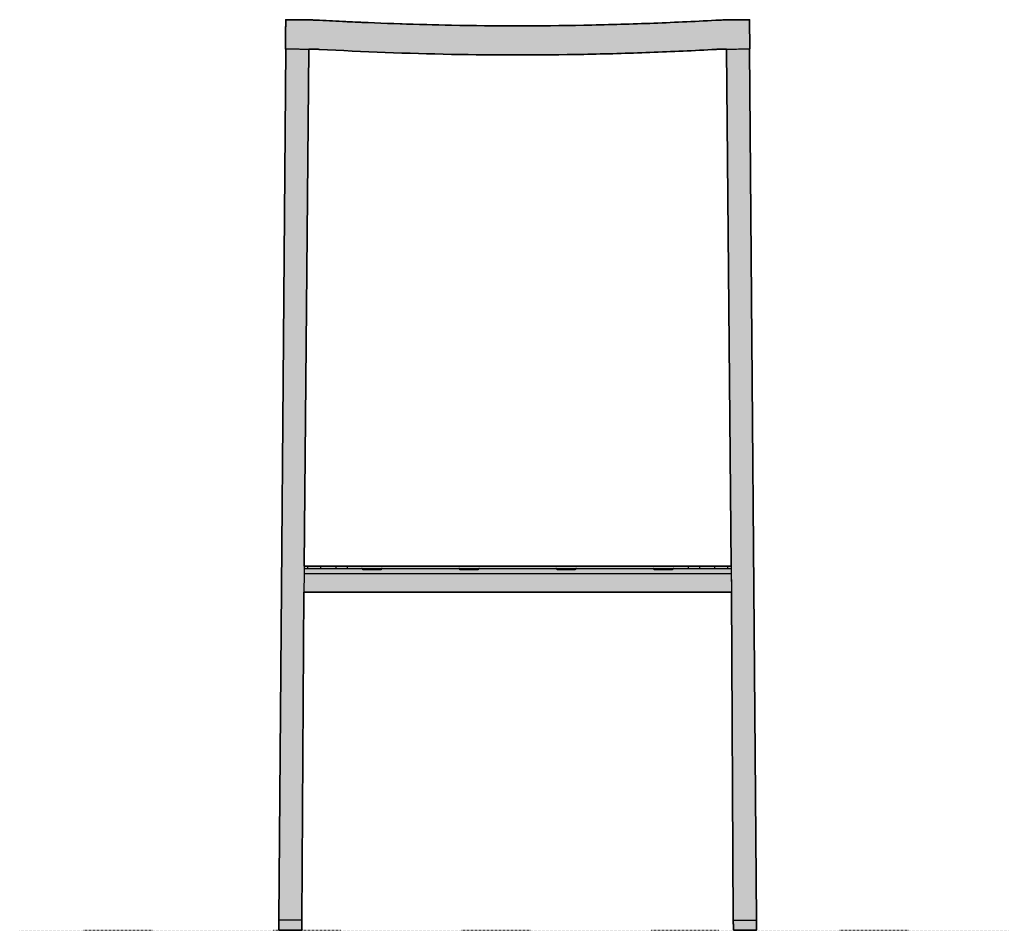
# Model space of a CAD drawing. Header units: millimetres. Extents: x 0 to 1859, y -873 to 750.
# Drawn here: x 1045 to 1859, y 0 to 750 of the extents above; entities that cross this region are included whole.
import ezdxf

# ---------------------------------------------------------------- set-up
doc = ezdxf.new("R2010")
doc.units = ezdxf.units.MM
doc.linetypes.add('Dots', pattern=[1, 0, -1])
doc.layers.add('Blocks', color=7, linetype='Continuous')
doc.layers.add('Blocks$Fill', color=7, linetype='Continuous', true_color=0xffffff)
for name, color, linetype, lineweight, true_color in [('Blocks$Inner', 7, 'Continuous', 25, 0x007f00), ('Blocks$Outline', 7, 'Continuous', 35, 0xff3f3f), ('Groud', 7, 'Dots', 25, 0x243775)]:
    doc.layers.add(name, color=color, linetype=linetype, lineweight=lineweight, true_color=true_color)

# ---------------------------------------------------------------- blocks, each defined once
blk = doc.blocks.new('Balcony Barstool Side')
at = {"layer": 'Blocks$Fill'}
h = blk.add_hatch(color=256, dxfattribs=at)
h.paths.add_polyline_path([(213.43, 8.41), (213.32, 1.76), (213.29, 0.16), (232.29, 0), (232.43, 8.24), (232.43, 8.24), (232.43, 8.24), (232.43, 8.24), (232.43, 8.24), (232.43, 8.24), (232.43, 8.24), (232.43, 8.24), (232.43, 8.24), (232.43, 8.24), (232.43, 8.24), (232.43, 8.24), (232.43, 8.24), (232.43, 8.24), (232.43, 8.24), (232.43, 8.24), (232.43, 8.24), (232.43, 8.24), (232.43, 8.24), (232.43, 8.24), (232.43, 8.24), (232.43, 8.24), (232.43, 8.24), (232.43, 8.24), (232.43, 8.24), (232.43, 8.24), (232.43, 8.24), (232.43, 8.24), (232.43, 8.24), (232.43, 8.24), (232.43, 8.24), (232.43, 8.24), (232.43, 8.24), (232.43, 8.24), (232.43, 8.24), (232.43, 8.24), (232.43, 8.24), (232.43, 8.24), (232.43, 8.24), (232.43, 8.24), (232.43, 8.24), (233.96, 278.5), (586.08, 278.5), (587.61, 8.24), (587.61, 8.24), (587.61, 8.24), (587.61, 8.24), (587.61, 8.24), (587.61, 8.24), (587.61, 8.24), (587.61, 8.24), (587.61, 8.24), (587.61, 8.24), (587.61, 8.24), (587.61, 8.24), (587.61, 8.24), (587.61, 8.24), (587.61, 8.24), (587.61, 8.24), (587.61, 8.24), (587.61, 8.24), (587.61, 8.24), (587.61, 8.24), (587.61, 8.24), (587.61, 8.24), (587.61, 8.24), (587.61, 8.24), (587.61, 8.24), (587.61, 8.24), (587.61, 8.24), (587.61, 8.24), (587.61, 8.24), (587.61, 8.24), (587.61, 8.24), (587.61, 8.24), (587.61, 8.24), (587.61, 8.24), (587.61, 8.24), (587.61, 8.24), (587.61, 8.24), (587.61, 8.24), (587.61, 8.24), (587.61, 8.24), (587.61, 8.24), (587.63, 7.07), (587.75, 0), (606.75, 0.16), (606.61, 8.41), (601.05, 726.02), (601.21, 726.02), (601.21, 726.11), (601.21, 726.11), (601.21, 726.13), (601.1, 738.41), (601.1, 739.22), (601.08, 740.65), (601, 750.01), (601, 750.01), (593.67, 749.95), (579, 749.82), (577.06, 749.79), (573.19, 749.63), (518.81, 747.06), (464.41, 745.52), (410.02, 745.01), (355.62, 745.52), (271.01, 748.36), (268.48, 748.49), (246.84, 749.63), (244.9, 749.73), (241.03, 749.82), (233.69, 749.88), (219.03, 750.01), (219.03, 750.01), (218.93, 739.22), (218.93, 738.41), (218.92, 737.61), (218.82, 726.11), (218.82, 726.02), (219, 726.02)], flags=0)
h.paths.add_polyline_path([(585.89, 300), (234.16, 300), (237.99, 725.85), (238, 725.85), (240.84, 725.83), (242.76, 725.8), (246.59, 725.64), (301.06, 723.07), (355.53, 721.53), (410.02, 721.02), (464.5, 721.53), (518.98, 723.07), (573.44, 725.64), (575.36, 725.73), (579.19, 725.83), (582.05, 725.85), (582.05, 725.85)], flags=0)
at = {"layer": 'Blocks$Inner'}
for points in [[(233.69, 749.88), (226.36, 749.95), (219.03, 750.01)], [(601, 750.01), (593.67, 749.95), (586.34, 749.88), (579, 749.82)], [(213.43, 8.41), (219, 726.02)], [(218.82, 726.11), (218.82, 726.02), (219, 726.02)], [(237.99, 725.85), (234.16, 300.01), (234.1, 293.75), (234.1, 293.62), (233.96, 278.62), (232.43, 8.24)], [(582.05, 725.85), (585.89, 300), (586.08, 278.62), (587.61, 8.24)], [(601.05, 726.02), (601.21, 726.02), (601.21, 726.11), (601.21, 726.13), (601.21, 726.11)], [(606.61, 8.41), (601.05, 726.02)], [(234.11, 298), (234.16, 298), (237.09, 298)], [(582.95, 298), (585.91, 298)], [(233.93, 278.5), (407.02, 278.5), (413.02, 278.5), (586.08, 278.5)]]:
    blk.add_lwpolyline(points, dxfattribs=at)
for points, knots in [([(219.03, 750.01), (219.03, 750.01), (219.03, 749.98), (219.03, 749.86), (219.03, 749.77), (219.02, 749.53), (219.02, 749.38), (219.02, 749.03), (219.02, 748.82), (219.01, 748.35), (219.01, 748.1), (219.01, 747.53), (219, 747.22), (219, 746.56), (219, 746.21), (218.99, 745.46), (218.99, 745.07), (218.98, 744.26), (218.97, 743.83), (218.97, 742.96), (218.96, 742.51), (218.96, 741.59), (218.95, 741.12), (218.94, 740.18), (218.94, 739.7), (218.93, 738.91), (218.93, 738.68), (218.93, 738.15), (218.92, 737.88), (218.92, 737.35), (218.92, 737.08), (218.91, 736.55), (218.91, 736.28), (218.9, 735.74), (218.9, 735.48), (218.9, 734.94), (218.9, 734.68), (218.89, 734.14), (218.89, 733.88), (218.88, 733.34), (218.88, 733.08), (218.88, 732.54), (218.87, 732.27), (218.87, 731.74), (218.87, 731.47), (218.86, 730.94), (218.86, 730.67), (218.86, 730.14), (218.85, 729.87), (218.85, 729.47), (218.85, 729.33), (218.85, 729.05), (218.84, 728.91), (218.84, 728.63), (218.84, 728.5), (218.84, 728.22), (218.84, 728.08), (218.84, 727.8), (218.83, 727.66), (218.83, 727.39), (218.83, 727.25), (218.83, 726.97), (218.83, 726.83), (218.82, 726.56), (218.82, 726.42), (218.82, 726.22), (218.82, 726.17), (218.82, 726.11)], [-415.892272, -415.892272, -415.892272, -415.892272, -414.617116, -414.617116, -413.34196, -413.34196, -412.066805, -412.066805, -410.791649, -410.791649, -409.516493, -409.516493, -408.241338, -408.241338, -406.966182, -406.966182, -405.691026, -405.691026, -404.41587, -404.41587, -403.140715, -403.140715, -401.865559, -401.865559, -400.590403, -400.590403, -399.77715, -399.77715, -398.963896, -398.963896, -398.150643, -398.150643, -397.33739, -397.33739, -396.524136, -396.524136, -395.710883, -395.710883, -394.897629, -394.897629, -394.084376, -394.084376, -393.271123, -393.271123, -392.457869, -392.457869, -391.644616, -391.644616, -390.831362, -390.831362, -390.409076, -390.409076, -389.98679, -389.98679, -389.564504, -389.564504, -389.142218, -389.142218, -388.719932, -388.719932, -388.297646, -388.297646, -387.87536, -387.87536, -387.453074, -387.453074, -387.284125, -387.284125, -387.284125, -387.284125]), ([(601.21, 726.11), (601.21, 726.17), (601.21, 726.22), (601.21, 726.42), (601.21, 726.56), (601.2, 726.83), (601.2, 726.97), (601.2, 727.25), (601.2, 727.39), (601.2, 727.66), (601.2, 727.8), (601.19, 728.08), (601.19, 728.22), (601.19, 728.5), (601.19, 728.63), (601.19, 728.91), (601.19, 729.05), (601.18, 729.33), (601.18, 729.47), (601.18, 729.87), (601.18, 730.14), (601.17, 730.67), (601.17, 730.94), (601.16, 731.47), (601.16, 731.74), (601.16, 732.27), (601.16, 732.54), (601.15, 733.08), (601.15, 733.34), (601.14, 733.88), (601.14, 734.14), (601.14, 734.68), (601.13, 734.94), (601.13, 735.48), (601.13, 735.74), (601.12, 736.28), (601.12, 736.55), (601.12, 737.08), (601.11, 737.35), (601.11, 737.88), (601.11, 738.15), (601.1, 738.68), (601.1, 738.91), (601.09, 739.7), (601.09, 740.18), (601.08, 741.12), (601.08, 741.59), (601.07, 742.51), (601.06, 742.96), (601.06, 743.83), (601.05, 744.26), (601.05, 745.07), (601.04, 745.46), (601.04, 746.21), (601.03, 746.56), (601.03, 747.22), (601.02, 747.53), (601.02, 748.1), (601.02, 748.35), (601.01, 748.82), (601.01, 749.03), (601.01, 749.38), (601.01, 749.53), (601, 749.77), (601, 749.86), (601, 749.98), (601, 750.01), (601, 750.01)], [0.826977, 0.826977, 0.826977, 0.826977, 0.995926, 0.995926, 1.418212, 1.418212, 1.840498, 1.840498, 2.262784, 2.262784, 2.68507, 2.68507, 3.107356, 3.107356, 3.529642, 3.529642, 3.951928, 3.951928, 4.374215, 4.374215, 5.187468, 5.187468, 6.000721, 6.000721, 6.813975, 6.813975, 7.627228, 7.627228, 8.440481, 8.440481, 9.253735, 9.253735, 10.066988, 10.066988, 10.880242, 10.880242, 11.693495, 11.693495, 12.506748, 12.506748, 13.320002, 13.320002, 14.133255, 14.133255, 15.408411, 15.408411, 16.683567, 16.683567, 17.958722, 17.958722, 19.233878, 19.233878, 20.509034, 20.509034, 21.78419, 21.78419, 23.059345, 23.059345, 24.334501, 24.334501, 25.609657, 25.609657, 26.884813, 26.884813, 28.159968, 28.159968, 29.435124, 29.435124, 29.435124, 29.435124]), ([(219, 726.02), (221.38, 726), (223.77, 725.98), (226.16, 725.96), (227.36, 725.95), (228.57, 725.94), (229.77, 725.93)], [-385.284125, -385.284125, -385.284125, -385.284125, -378.12088, -378.12088, -378.12088, -374.512771, -374.512771, -374.512771, -374.512771]), ([(240.84, 725.83), (241.48, 725.82), (242.12, 725.81), (242.76, 725.8), (243.4, 725.78), (244.03, 725.76), (244.67, 725.73)], [-363.442037, -363.442037, -363.442037, -363.442037, -361.518668, -361.518668, -361.518668, -359.595299, -359.595299, -359.595299, -359.595299]), ([(246.59, 725.64), (282.9, 723.59), (319.21, 722.22), (355.53, 721.53), (391.85, 720.85), (428.18, 720.85), (464.5, 721.53), (482.66, 721.87), (500.82, 722.39), (518.98, 723.07)], [-357.67193, -357.67193, -357.67193, -357.67193, -248.651346, -248.651346, -248.651346, -139.630762, -139.630762, -139.630762, -85.12047, -85.12047, -85.12047, -85.12047]), ([(573.44, 725.64), (574.09, 725.68), (574.72, 725.71), (575.36, 725.73), (576, 725.76), (576.63, 725.78), (577.27, 725.8)], [-30.610178, -30.610178, -30.610178, -30.610178, -28.686809, -28.686809, -28.686809, -26.76344, -26.76344, -26.76344, -26.76344]), ([(582.05, 725.85), (583.54, 725.87), (585.04, 725.88), (588.98, 725.91), (591.42, 725.93), (596.26, 725.98), (598.65, 726), (601.05, 726.02)], [-21.986101, -21.986101, -21.986101, -21.986101, -17.504587, -17.504587, -10.169094, -10.169094, -3, -3, -3, -3]), ([(213.43, 8.41), (213.41, 7.4), (213.39, 5.97), (213.36, 4.38), (213.35, 3.74), (213.33, 2.58), (213.32, 2.12), (213.32, 1.76)], [38.410301, 38.410301, 38.410301, 38.410301, 41.646453, 41.646453, 43.487143, 43.487143, 45.514416, 45.514416, 45.514416, 45.514416])]:
    blk.add_open_spline(points, degree=3, knots=knots, dxfattribs=at)
for points, degree in [([(241.03, 749.82), (238.55, 749.84), (236.14, 749.86), (233.69, 749.88)], 3), ([(242.97, 749.79), (242.32, 749.8), (241.68, 749.82), (241.03, 749.82)], 3), ([(244.9, 749.73), (244.26, 749.75), (243.61, 749.77), (242.97, 749.79)], 3), ([(246.84, 749.63), (246.2, 749.67), (245.55, 749.7), (244.9, 749.73)], 3), ([(355.62, 745.52), (319.35, 746.21), (283.09, 747.58), (246.84, 749.63)], 3), ([(573.19, 749.63), (554.83, 748.59), (536.94, 747.75), (518.81, 747.06)], 3), ([(575.13, 749.73), (574.49, 749.7), (573.84, 749.67), (573.19, 749.63)], 3), ([(577.06, 749.79), (576.42, 749.77), (575.77, 749.75), (575.13, 749.73)], 3), ([(579, 749.82), (578.36, 749.82), (577.71, 749.8), (577.06, 749.79)], 3), ([(270.98, 748.36), (270.15, 748.4), (269.32, 748.45), (268.48, 748.49)], 3), ([(271.01, 748.36), (271, 748.36), (270.99, 748.36), (270.98, 748.36)], 3), ([(464.41, 745.52), (428.15, 744.84), (391.88, 744.84), (355.62, 745.52)], 3), ([(518.81, 747.06), (500.68, 746.38), (482.55, 745.87), (464.41, 745.52)], 3), ([(229.77, 725.93), (231.01, 725.91), (232.26, 725.9), (233.5, 725.89)], 3), ([(233.5, 725.89), (235, 725.88), (236.5, 725.87), (238, 725.85)], 3), ([(238, 725.85), (238.94, 725.85), (239.89, 725.84), (240.84, 725.83)], 3), ([(244.67, 725.73), (245.31, 725.71), (245.95, 725.68), (246.59, 725.64)], 3), ([(518.98, 723.07), (537.13, 723.76), (555.28, 724.61), (573.44, 725.64)], 3), ([(577.27, 725.8), (577.91, 725.81), (578.55, 725.82), (579.19, 725.83)], 3), ([(579.19, 725.83), (580.14, 725.84), (581.09, 725.84), (582.05, 725.85)], 3), ([(234.1, 293.75), (410.02, 293.75), (585.94, 293.75)], 2), ([(237.09, 300), (235.63, 300), (234.16, 300)], 2), ([(237.09, 300), (237.09, 299), (237.09, 298)], 2), ([(247.76, 300), (247.76, 299), (247.76, 298)], 2), ([(260.28, 300), (254.02, 300), (247.76, 300)], 2), ([(247.76, 298), (254.02, 298), (260.28, 298)], 2), ([(260.28, 300), (260.28, 299), (260.28, 298)], 2), ([(269.52, 300), (269.52, 299), (269.52, 298)], 2), ([(550.52, 300), (410.02, 300), (269.52, 300)], 2), ([(269.52, 298), (410.02, 298), (550.52, 298)], 2), ([(550.52, 300), (550.52, 299), (550.52, 298)], 2), ([(559.76, 300), (559.76, 299), (559.76, 298)], 2), ([(572.28, 300), (566.02, 300), (559.76, 300)], 2), ([(559.76, 298), (566.02, 298), (572.28, 298)], 2), ([(572.28, 300), (572.28, 299), (572.28, 298)], 2), ([(582.95, 300), (582.95, 299), (582.95, 298)], 2), ([(585.89, 300), (584.42, 300), (582.95, 300)], 2), ([(585.94, 293.75), (586, 288.71), (586.06, 283.66), (586.1, 278.62)], 3), ([(586.1, 278.62), (410.03, 278.62), (233.96, 278.62)], 2), ([(232.43, 8.24), (222.93, 8.33), (213.43, 8.41)], 2), ([(232.32, 1.6), (232.41, 7.24), (232.43, 8.24)], 2), ([(587.61, 8.24), (597.11, 8.33), (606.61, 8.41)], 2), ([(587.75, 0), (587.66, 5.8), (587.63, 7.24), (587.61, 8.24)], 3), ([(606.61, 8.41), (606.63, 7.4), (606.75, 0.16)], 2), ([(213.32, 1.76), (213.29, 0.16)], 1), ([(213.29, 0.16), (222.79, 0.08), (232.29, 0)], 2), ([(232.29, 0), (232.3, 0.45), (232.32, 1.6)], 2), ([(606.75, 0.16), (597.25, 0.08), (587.75, 0)], 2)]:
    blk.add_open_spline(points, degree=degree, dxfattribs=at)
for points, weights in [([(247.76, 300), (243.36, 300), (237.09, 300)], [1, 0.922783803363, 1]), ([(237.09, 298), (243.36, 298), (247.76, 298)], [1, 0.922783803362, 1]), ([(269.52, 300), (264.09, 300), (260.28, 300)], [1, 0.922783803363, 1]), ([(260.28, 298), (264.09, 298), (269.52, 298)], [1, 0.922783803363, 1]), ([(282.52, 297), (282.52, 298), (281.52, 298)], [1, 0.707106781187, 1]), ([(290.02, 297), (282.52, 297), (282.52, 297)], [1, 0.707106781187, 1]), ([(290.02, 298), (290.02, 298), (290.02, 297)], [1, 0.707106781187, 1]), ([(297.52, 297), (297.52, 297), (290.02, 297)], [1, 0.707106781187, 1]), ([(298.52, 298), (297.52, 298), (297.52, 297)], [1, 0.707106781187, 1]), ([(362.52, 297), (362.52, 298), (361.52, 298)], [1, 0.707106781187, 1]), ([(370.02, 297), (362.52, 297), (362.52, 297)], [1, 0.707106781187, 1]), ([(370.02, 298), (370.02, 298), (370.02, 297)], [1, 0.707106781187, 1]), ([(377.52, 297), (377.52, 297), (370.02, 297)], [1, 0.707106781186, 1]), ([(378.52, 298), (377.52, 298), (377.52, 297)], [1, 0.707106781187, 1]), ([(442.52, 297), (442.52, 298), (441.52, 298)], [1, 0.707106781187, 1]), ([(450.02, 297), (442.52, 297), (442.52, 297)], [1, 0.707106781187, 1]), ([(450.02, 298), (450.02, 298), (450.02, 297)], [1, 0.707106781188, 1]), ([(457.52, 297), (457.52, 297), (450.02, 297)], [1, 0.707106781187, 1]), ([(458.52, 298), (457.52, 298), (457.52, 297)], [1, 0.707106781187, 1]), ([(522.52, 297), (522.52, 298), (521.52, 298)], [1, 0.707106781187, 1]), ([(530.02, 297), (522.52, 297), (522.52, 297)], [1, 0.707106781187, 1]), ([(530.02, 298), (530.02, 298), (530.02, 297)], [1, 0.707106781187, 1]), ([(537.52, 297), (537.52, 297), (530.02, 297)], [1, 0.707106781187, 1]), ([(538.52, 298), (537.52, 298), (537.52, 297)], [1, 0.707106781187, 1]), ([(559.76, 300), (555.95, 300), (550.52, 300)], [1, 0.922783803362, 1]), ([(550.52, 298), (555.95, 298), (559.76, 298)], [1, 0.922783803363, 1]), ([(582.95, 300), (576.68, 300), (572.28, 300)], [1, 0.922783803363, 1]), ([(572.28, 298), (576.68, 298), (582.95, 298)], [1, 0.922783803363, 1])]:
    blk.add_rational_spline(points, weights, degree=2, dxfattribs=at)
at = {"layer": 'Blocks$Outline'}
for points in [[(219, 726.02), (213.43, 8.41)], [(234.16, 300), (234.16, 300.01), (237.99, 725.85)], [(582.05, 725.85), (585.89, 300)], [(606.61, 8.41), (601.05, 726.02)], [(601.21, 726.11), (601.21, 726.13)], [(232.43, 8.24), (233.96, 278.5)], [(233.96, 278.5), (407.02, 278.5), (413.02, 278.5), (586.08, 278.5)], [(586.08, 278.5), (587.61, 8.24)]]:
    blk.add_lwpolyline(points, dxfattribs=at)
for points, knots in [([(268.48, 748.49), (261.27, 748.84), (254.05, 749.22), (246.84, 749.63), (246.2, 749.67), (245.55, 749.7), (244.9, 749.73), (244.26, 749.75), (243.61, 749.77), (242.97, 749.79), (242.32, 749.8), (241.68, 749.82), (241.03, 749.82), (238.55, 749.84), (236.14, 749.86), (233.69, 749.88), (231.25, 749.91), (228.81, 749.93), (226.36, 749.95), (223.92, 749.97), (221.47, 749.99), (219.03, 750.01), (219.03, 750.01), (219.03, 749.98), (219.03, 749.86), (219.03, 749.77), (219.02, 749.53), (219.02, 749.38), (219.02, 749.03), (219.02, 748.82), (219.01, 748.35), (219.01, 748.1), (219.01, 747.53), (219, 747.22), (219, 746.56), (219, 746.21), (218.99, 745.46), (218.99, 745.07), (218.98, 744.26), (218.97, 743.83), (218.97, 742.96), (218.96, 742.51), (218.96, 741.59), (218.95, 741.12), (218.94, 740.18), (218.94, 739.7), (218.93, 738.91), (218.93, 738.68), (218.93, 738.15), (218.92, 737.88), (218.92, 737.35), (218.92, 737.08), (218.91, 736.55), (218.91, 736.28), (218.9, 735.74), (218.9, 735.48), (218.9, 734.94), (218.9, 734.68), (218.89, 734.14), (218.89, 733.88), (218.88, 733.34), (218.88, 733.08), (218.88, 732.54), (218.87, 732.27), (218.87, 731.74), (218.87, 731.47), (218.86, 730.94), (218.86, 730.67), (218.86, 730.14), (218.85, 729.87), (218.85, 729.47), (218.85, 729.33), (218.85, 729.05), (218.84, 728.91), (218.84, 728.63), (218.84, 728.5), (218.84, 728.22), (218.84, 728.08), (218.84, 727.8), (218.83, 727.66), (218.83, 727.39), (218.83, 727.25), (218.83, 726.97), (218.83, 726.83), (218.82, 726.56), (218.82, 726.42), (218.82, 726.22), (218.82, 726.17), (218.82, 726.11), (218.82, 726.08), (218.82, 726.05), (218.82, 726.02), (218.88, 726.02), (218.94, 726.02), (219, 726.02)], [-452.706114, -452.706114, -452.706114, -452.706114, -431.040771, -431.040771, -431.040771, -429.100593, -429.100593, -429.100593, -427.165784, -427.165784, -427.165784, -425.225605, -425.225605, -425.225605, -417.892272, -417.892272, -417.892272, -416.892272, -416.892272, -416.892272, -415.892272, -415.892272, -415.892272, -414.617116, -414.617116, -413.34196, -413.34196, -412.066805, -412.066805, -410.791649, -410.791649, -409.516493, -409.516493, -408.241338, -408.241338, -406.966182, -406.966182, -405.691026, -405.691026, -404.41587, -404.41587, -403.140715, -403.140715, -401.865559, -401.865559, -400.590403, -400.590403, -399.77715, -399.77715, -398.963896, -398.963896, -398.150643, -398.150643, -397.33739, -397.33739, -396.524136, -396.524136, -395.710883, -395.710883, -394.897629, -394.897629, -394.084376, -394.084376, -393.271123, -393.271123, -392.457869, -392.457869, -391.644616, -391.644616, -390.831362, -390.831362, -390.409076, -390.409076, -389.98679, -389.98679, -389.564504, -389.564504, -389.142218, -389.142218, -388.719932, -388.719932, -388.297646, -388.297646, -387.87536, -387.87536, -387.453074, -387.453074, -387.284125, -387.284125, -387.284125, -386.284125, -386.284125, -386.284125, -385.293642, -385.293642, -385.293642, -385.293642]), ([(601.21, 726.13), (601.21, 726.18), (601.21, 726.23), (601.21, 726.42), (601.21, 726.56), (601.2, 726.83), (601.2, 726.97), (601.2, 727.25), (601.2, 727.39), (601.2, 727.66), (601.2, 727.8), (601.19, 728.08), (601.19, 728.22), (601.19, 728.5), (601.19, 728.63), (601.19, 728.91), (601.19, 729.05), (601.18, 729.33), (601.18, 729.47), (601.18, 729.87), (601.18, 730.14), (601.17, 730.67), (601.17, 730.94), (601.16, 731.47), (601.16, 731.74), (601.16, 732.27), (601.16, 732.54), (601.15, 733.08), (601.15, 733.34), (601.14, 733.88), (601.14, 734.14), (601.14, 734.68), (601.13, 734.94), (601.13, 735.48), (601.13, 735.74), (601.12, 736.28), (601.12, 736.55), (601.12, 737.08), (601.11, 737.35), (601.11, 737.88), (601.11, 738.15), (601.1, 738.68), (601.1, 738.91), (601.09, 739.7), (601.09, 740.18), (601.08, 741.12), (601.08, 741.59), (601.07, 742.51), (601.06, 742.96), (601.06, 743.83), (601.05, 744.26), (601.05, 745.07), (601.04, 745.46), (601.04, 746.21), (601.03, 746.56), (601.03, 747.22), (601.02, 747.53), (601.02, 748.1), (601.02, 748.35), (601.01, 748.82), (601.01, 749.03), (601.01, 749.38), (601.01, 749.53), (601, 749.77), (601, 749.86), (601, 749.98), (601, 750.01), (601, 750.01), (598.56, 749.99), (596.11, 749.97), (593.67, 749.95), (591.23, 749.93), (588.78, 749.91), (586.34, 749.88), (583.89, 749.86), (581.45, 749.84), (579, 749.82), (578.36, 749.82), (577.71, 749.8), (577.06, 749.79), (576.42, 749.77), (575.77, 749.75), (575.13, 749.73), (574.49, 749.7), (573.84, 749.67), (573.19, 749.63), (554.83, 748.59), (536.94, 747.75), (518.81, 747.06), (500.68, 746.38), (482.55, 745.87), (464.41, 745.52), (428.15, 744.84), (391.88, 744.84), (355.62, 745.52), (327.41, 746.06), (299.21, 747), (271.01, 748.36)], [-794.991321, -794.991321, -794.991321, -794.991321, -794.836668, -794.836668, -794.414382, -794.414382, -793.992095, -793.992095, -793.569809, -793.569809, -793.147523, -793.147523, -792.725237, -792.725237, -792.302951, -792.302951, -791.880665, -791.880665, -791.458379, -791.458379, -790.645125, -790.645125, -789.831872, -789.831872, -789.018619, -789.018619, -788.205365, -788.205365, -787.392112, -787.392112, -786.578858, -786.578858, -785.765605, -785.765605, -784.952352, -784.952352, -784.139098, -784.139098, -783.325845, -783.325845, -782.512591, -782.512591, -781.699338, -781.699338, -780.424182, -780.424182, -779.149027, -779.149027, -777.873871, -777.873871, -776.598715, -776.598715, -775.323559, -775.323559, -774.048404, -774.048404, -772.773248, -772.773248, -771.498092, -771.498092, -770.222936, -770.222936, -768.947781, -768.947781, -767.672625, -767.672625, -766.397469, -766.397469, -766.397469, -765.397469, -765.397469, -765.397469, -764.397469, -764.397469, -764.397469, -763.397469, -763.397469, -763.397469, -761.45729, -761.45729, -761.45729, -759.522482, -759.522482, -759.522482, -757.582303, -757.582303, -757.582303, -703.135415, -703.135415, -703.135415, -648.718421, -648.718421, -648.718421, -539.909482, -539.909482, -539.909482, -455.233547, -455.233547, -455.233547, -455.233547]), ([(271.01, 748.36), (271, 748.36), (270.99, 748.36), (270.98, 748.36), (270.15, 748.4), (269.32, 748.45), (268.48, 748.49)], [84.675935, 84.675935, 84.675935, 84.675935, 84.702285, 84.702285, 84.702285, 87.203369, 87.203369, 87.203369, 87.203369]), ([(237.99, 725.85), (237.99, 725.85), (238, 725.85), (238, 725.85), (238.94, 725.85), (239.89, 725.84), (240.84, 725.83), (241.48, 725.82), (242.12, 725.81), (242.76, 725.8), (243.4, 725.78), (244.03, 725.76), (244.67, 725.73), (245.31, 725.71), (245.95, 725.68), (246.59, 725.64), (282.9, 723.59), (319.21, 722.22), (355.53, 721.53), (391.85, 720.85), (428.18, 720.85), (464.5, 721.53), (482.66, 721.87), (500.82, 722.39), (518.98, 723.07), (537.13, 723.76), (555.28, 724.61), (573.44, 725.64), (574.09, 725.68), (574.72, 725.71), (575.36, 725.73), (576, 725.76), (576.63, 725.78), (577.27, 725.8), (577.91, 725.81), (578.55, 725.82), (579.19, 725.83), (580.14, 725.84), (581.09, 725.84), (582.05, 725.85), (582.05, 725.85), (582.05, 725.85), (582.05, 725.85)], [-366.28626, -366.28626, -366.28626, -366.28626, -366.284125, -366.284125, -366.284125, -363.442037, -363.442037, -363.442037, -361.518668, -361.518668, -361.518668, -359.595299, -359.595299, -359.595299, -357.67193, -357.67193, -357.67193, -248.651346, -248.651346, -248.651346, -139.630762, -139.630762, -139.630762, -85.12047, -85.12047, -85.12047, -30.610178, -30.610178, -30.610178, -28.686809, -28.686809, -28.686809, -26.76344, -26.76344, -26.76344, -24.840071, -24.840071, -24.840071, -21.986101, -21.986101, -21.986101, -21.983967, -21.983967, -21.983967, -21.983967]), ([(601.05, 726.02), (601.1, 726.02), (601.16, 726.02), (601.21, 726.02), (601.21, 726.05), (601.21, 726.08), (601.21, 726.11), (601.21, 726.11), (601.21, 726.11), (601.21, 726.11)], [-2.989938, -2.989938, -2.989938, -2.989938, -2, -2, -2, -1, -1, -1, -0.826977, -0.826977, -0.826977, -0.826977]), ([(213.43, 8.41), (213.41, 7.4), (213.39, 5.97), (213.36, 4.38), (213.35, 3.74), (213.33, 2.58), (213.32, 2.12), (213.32, 1.76), (213.31, 1.23), (213.3, 0.7), (213.29, 0.16), (219.63, 0.11), (225.96, 0.05), (232.29, 0)], [38.410301, 38.410301, 38.410301, 38.410301, 41.646453, 41.646453, 43.487143, 43.487143, 45.514416, 45.514416, 45.514416, 53.719189, 53.719189, 53.719189, 72.719918, 72.719918, 72.719918, 72.719918]), ([(232.29, 0), (232.3, 0.3), (232.3, 0.83), (232.32, 1.6), (232.38, 5.36), (232.42, 7.57), (232.43, 8.24), (232.43, 8.24), (232.43, 8.24), (232.43, 8.24)], [4.10239, 4.10239, 4.10239, 4.10239, 12.306251, 12.306251, 12.306251, 19.409577, 19.409577, 19.409577, 19.410338, 19.410338, 19.410338, 19.410338]), ([(587.61, 8.24), (587.61, 8.24), (587.61, 8.24), (587.61, 8.24), (587.62, 7.93), (587.64, 6.79), (587.68, 4.01), (587.75, 0)], [-15.307948, -15.307948, -15.307948, -15.307948, -15.307187, -15.307187, -15.307187, -13.107249, -8.203861, -8.203861, -8.203861, -8.203861]), ([(587.75, 0), (594.08, 0.05), (600.42, 0.11), (606.75, 0.16), (606.67, 4.99), (606.62, 7.74), (606.61, 8.41)], [-60.412755, -60.412755, -60.412755, -60.412755, -41.412026, -41.412026, -41.412026, -34.307911, -34.307911, -34.307911, -34.307911])]:
    blk.add_open_spline(points, degree=3, knots=knots, dxfattribs=at)
blk.add_rational_spline([(585.89, 300), (584.42, 300), (582.95, 300), (576.68, 300), (572.28, 300), (566.02, 300), (559.76, 300), (555.95, 300), (550.52, 300), (410.02, 300), (269.52, 300), (264.09, 300), (260.28, 300), (254.02, 300), (247.76, 300), (243.36, 300), (237.09, 300), (235.63, 300), (234.16, 300)], [1, 1, 1, 0.922783803363, 1, 1, 1, 0.922783803362, 1, 1, 1, 0.922783803363, 1, 1, 1, 0.922783803363, 1, 1, 1], degree=2, knots=[0.061884, 0.061884, 0.061884, 3, 3, 3.791105, 3.791105, 21.594182, 21.594182, 22.385287, 22.385287, 303.381447, 303.381447, 304.172552, 304.172552, 321.975629, 321.975629, 322.766734, 322.766734, 325.704455, 325.704455, 325.704455], dxfattribs=at)

msp = doc.modelspace()

# ---------------------------------------------------------------- linework, layer by layer
at = {"layer": 'Groud'}
msp.add_lwpolyline([(1044.79, 0), (1858.84, 0)], dxfattribs=at)

# ---------------------------------------------------------------- block references
at = {"layer": 'Blocks'}
msp.add_blockref('Balcony Barstool Side', (1044.79, 0), dxfattribs=at)

doc.saveas('drawing.dxf')
